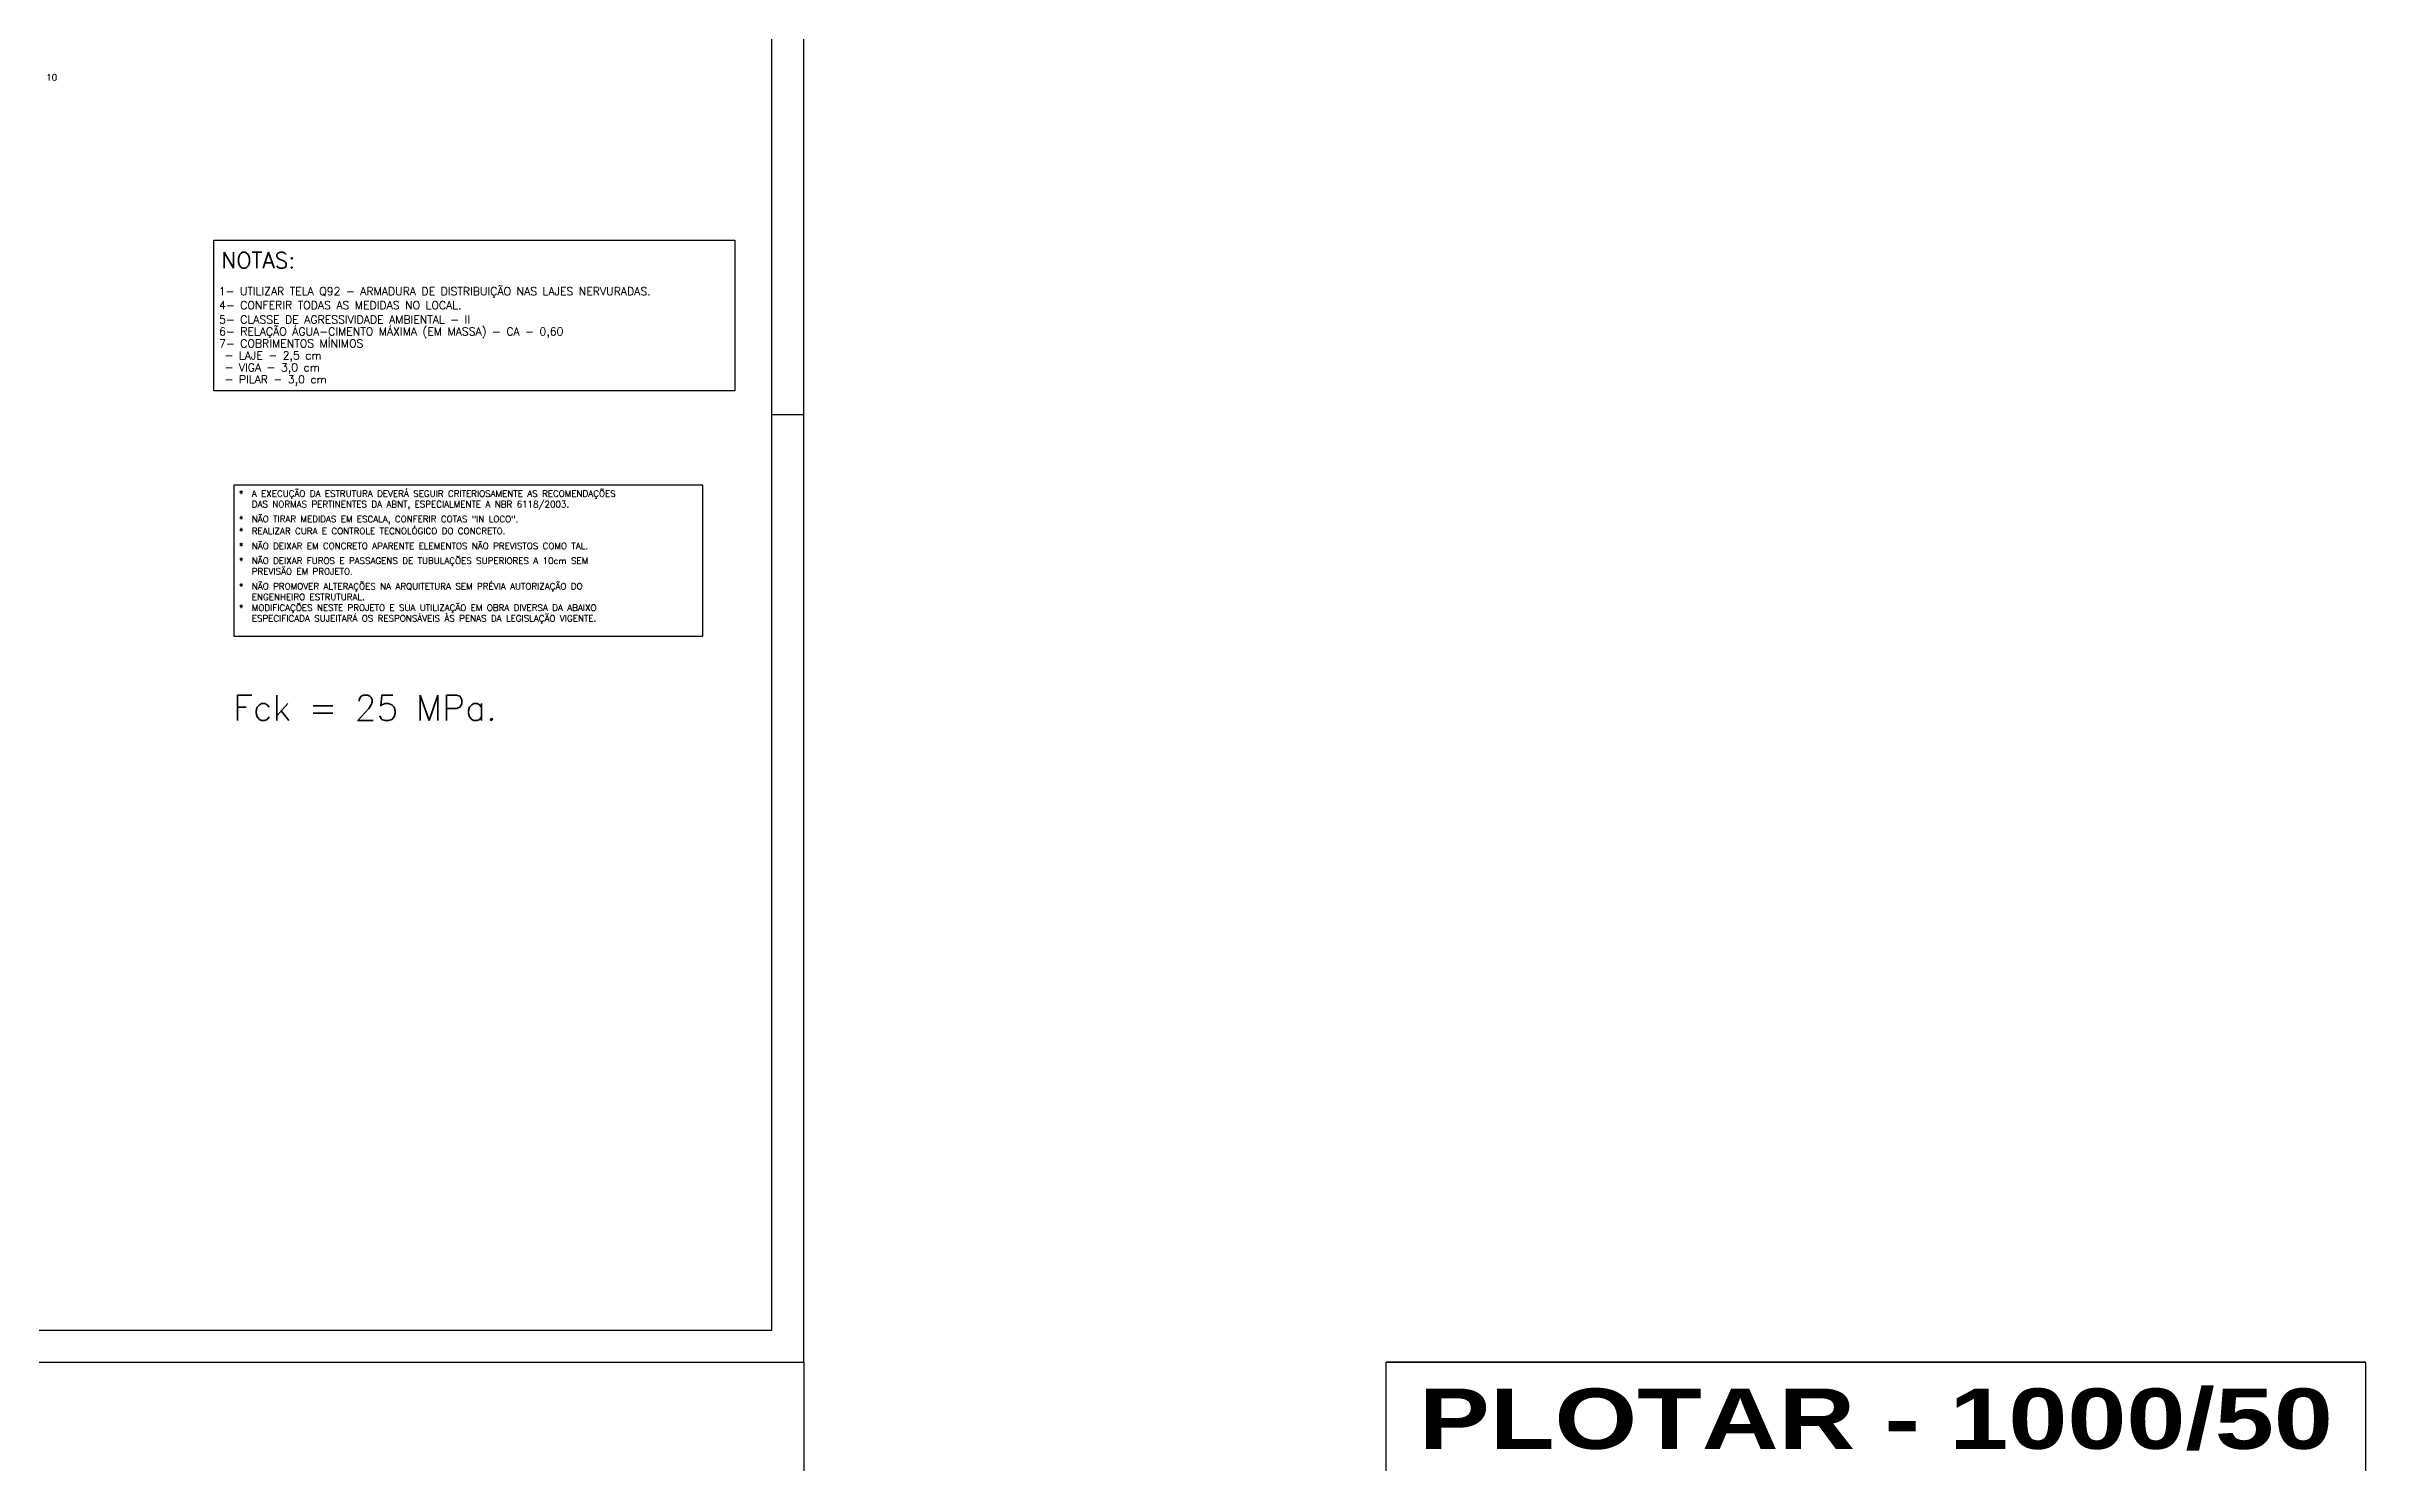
# Model space of a CAD drawing. Extents: x 797 to 1056, y -75 to 15.
# Drawn here: x 1020.1 to 1056.43, y -28.15 to -5.94 of the extents above; entities that cross this region are included whole.
import ezdxf
from ezdxf.enums import TextEntityAlignment as Align

# ---------------------------------------------------------------- set-up
doc = ezdxf.new("R2010")
doc.units = 0
doc.header["$MEASUREMENT"] = 0
doc.layers.get('0').update_dxf_attribs({"linetype": 'CONTINUOUS'})
for name, color, linetype in [('06', 6, 'CONTINUOUS'), ('1', 2, 'CONTINUOUS'), ('5', 5, 'CONTINUOUS'), ('CERCADURA', 7, 'CONTINUOUS')]:
    doc.layers.add(name, color=color, linetype=linetype)
doc.styles.get("Standard").update_dxf_attribs({"font": 'ROMANS.SHX'})
doc.styles.add('TITULO', font='sanssb__.ttf', dxfattribs={"width": 1.2, "height": 0.16})

msp = doc.modelspace()

# ---------------------------------------------------------------- linework, layer by layer
at = {"color": 8}
msp.add_line((1056.428, -26.563), (1041.086, -26.563), dxfattribs=at)
msp.add_lwpolyline([(1041.086, -46.138), (1041.086, -26.563), (1056.428, -26.563), (1056.428, -46.138)], dxfattribs=at)
at = {"layer": '06'}
for p, q in [((1031.46, -26.063), (1031.46, 14.987)), ((973.76, -26.063), (1031.46, -26.063))]:
    msp.add_line(p, q, dxfattribs=at)
at = {"layer": '1', "linetype": 'Continuous'}
for points in [[(1022.719, -8.981), (1030.882, -8.981), (1030.882, -11.343), (1022.719, -11.343), (1022.719, -8.981)], [(1030.381, -12.818), (1023.032, -12.818), (1023.032, -15.186), (1030.381, -15.186), (1030.381, -12.818)]]:
    msp.add_lwpolyline(points, dxfattribs=at)
at = {"layer": '5', "linetype": 'Continuous'}
msp.add_line((1031.96, -26.563), (1031.96, -31.001), dxfattribs=at)
at = {"layer": 'CERCADURA'}
for p, q in [((1031.96, -26.563), (1031.96, 15.487)), ((1031.46, -11.713), (1031.96, -11.713)), ((972.51, -26.563), (1031.96, -26.563))]:
    msp.add_line(p, q, dxfattribs=at)

# ---------------------------------------------------------------- texts
at = {"color": 3, "style": 'TITULO', "width": 1.280541}
msp.add_text('PLOTAR - 1000/50', height=0.94612, dxfattribs=at).set_placement((1041.599, -27.923), (1055.915, -27.923), align=Align.FIT)
at = {"layer": '1', "linetype": 'Continuous'}
for s, height, p in [(' 10 ', 0.1, (1020.025, -6.48)), ('NOTAS:', 0.25, (1022.838, -9.421)), ('1- UTILIZAR TELA Q92 - ARMADURA DE DISTRIBUIÇÃO NAS LAJES NERVURADAS.', 0.125, (1022.796, -9.844)), ('4- CONFERIR TODAS AS MEDIDAS NO LOCAL.', 0.125, (1022.802, -10.062)), ('5- CLASSE DE AGRESSIVIDADE AMBIENTAL - II', 0.125, (1022.802, -10.287)), ('7- COBRIMENTOS MÍNIMOS', 0.125, (1022.802, -10.662)), ('6- RELAÇÃO ÁGUA-CIMENTO MÁXIMA (EM MASSA) - CA - 0,60', 0.125, (1022.802, -10.474)), (' - LAJE - 2,5 cm', 0.125, (1022.802, -10.849)), (' - VIGA - 3,0 cm', 0.125, (1022.802, -11.037)), (' - PILAR - 3,0 cm', 0.125, (1022.802, -11.224)), ('*', 0.1, (1023.115, -13.002)), ('A EXECUÇÃO DA ESTRUTURA DEVERÁ SEGUIR CRITERIOSAMENTE AS RECOMENDAÇÕES', 0.1, (1023.315, -13.002)), ('DAS NORMAS PERTINENTES DA ABNT, ESPECIALMENTE A NBR 6118/2003.', 0.1, (1023.315, -13.168)), ('*', 0.1, (1023.115, -13.402)), ('NÃO TIRAR MEDIDAS EM ESCALA, CONFERIR COTAS "IN LOCO".', 0.1, (1023.315, -13.402)), ('*', 0.1, (1023.115, -13.589)), ('*', 0.1, (1023.115, -13.822)), ('REALIZAR CURA E CONTROLE TECNOLÓGICO DO CONCRETO.', 0.1, (1023.315, -13.589)), ('NÃO DEIXAR EM CONCRETO APARENTE ELEMENTOS NÃO PREVISTOS COMO TAL.', 0.1, (1023.315, -13.822)), ('*', 0.1, (1023.115, -14.055)), ('NÃO DEIXAR FUROS E PASSAGENS DE TUBULAÇÕES SUPERIORES A 10cm SEM', 0.1, (1023.315, -14.055)), ('PREVISÃO EM PROJETO.', 0.1, (1023.315, -14.222)), ('*', 0.1, (1023.115, -14.455)), ('NÃO PROMOVER ALTERAÇÕES NA ARQUITETURA SEM PRÉVIA AUTORIZAÇÃO DO', 0.1, (1023.315, -14.455)), ('ENGENHEIRO ESTRUTURAL.', 0.1, (1023.315, -14.622)), ('*', 0.1, (1023.115, -14.791)), ('MODIFICAÇÕES NESTE PROJETO E SUA UTILIZAÇÃO EM OBRA DIVERSA DA ABAIXO', 0.1, (1023.315, -14.791)), ('ESPECIFICADA SUJEITARÁ OS RESPONSÁVEIS ÀS PENAS DA LEGISLAÇÃO VIGENTE.', 0.1, (1023.315, -14.958))]:
    msp.add_text(s, height=height, dxfattribs=at).set_placement(p)
at = {"layer": '5', "linetype": 'Continuous', "insert": (1023.023, -16.109), "char_height": 0.4, "width": 8.13233, "attachment_point": 1}
msp.add_mtext('Fck = 25 MPa.', dxfattribs=at)

doc.saveas('drawing.dxf')
